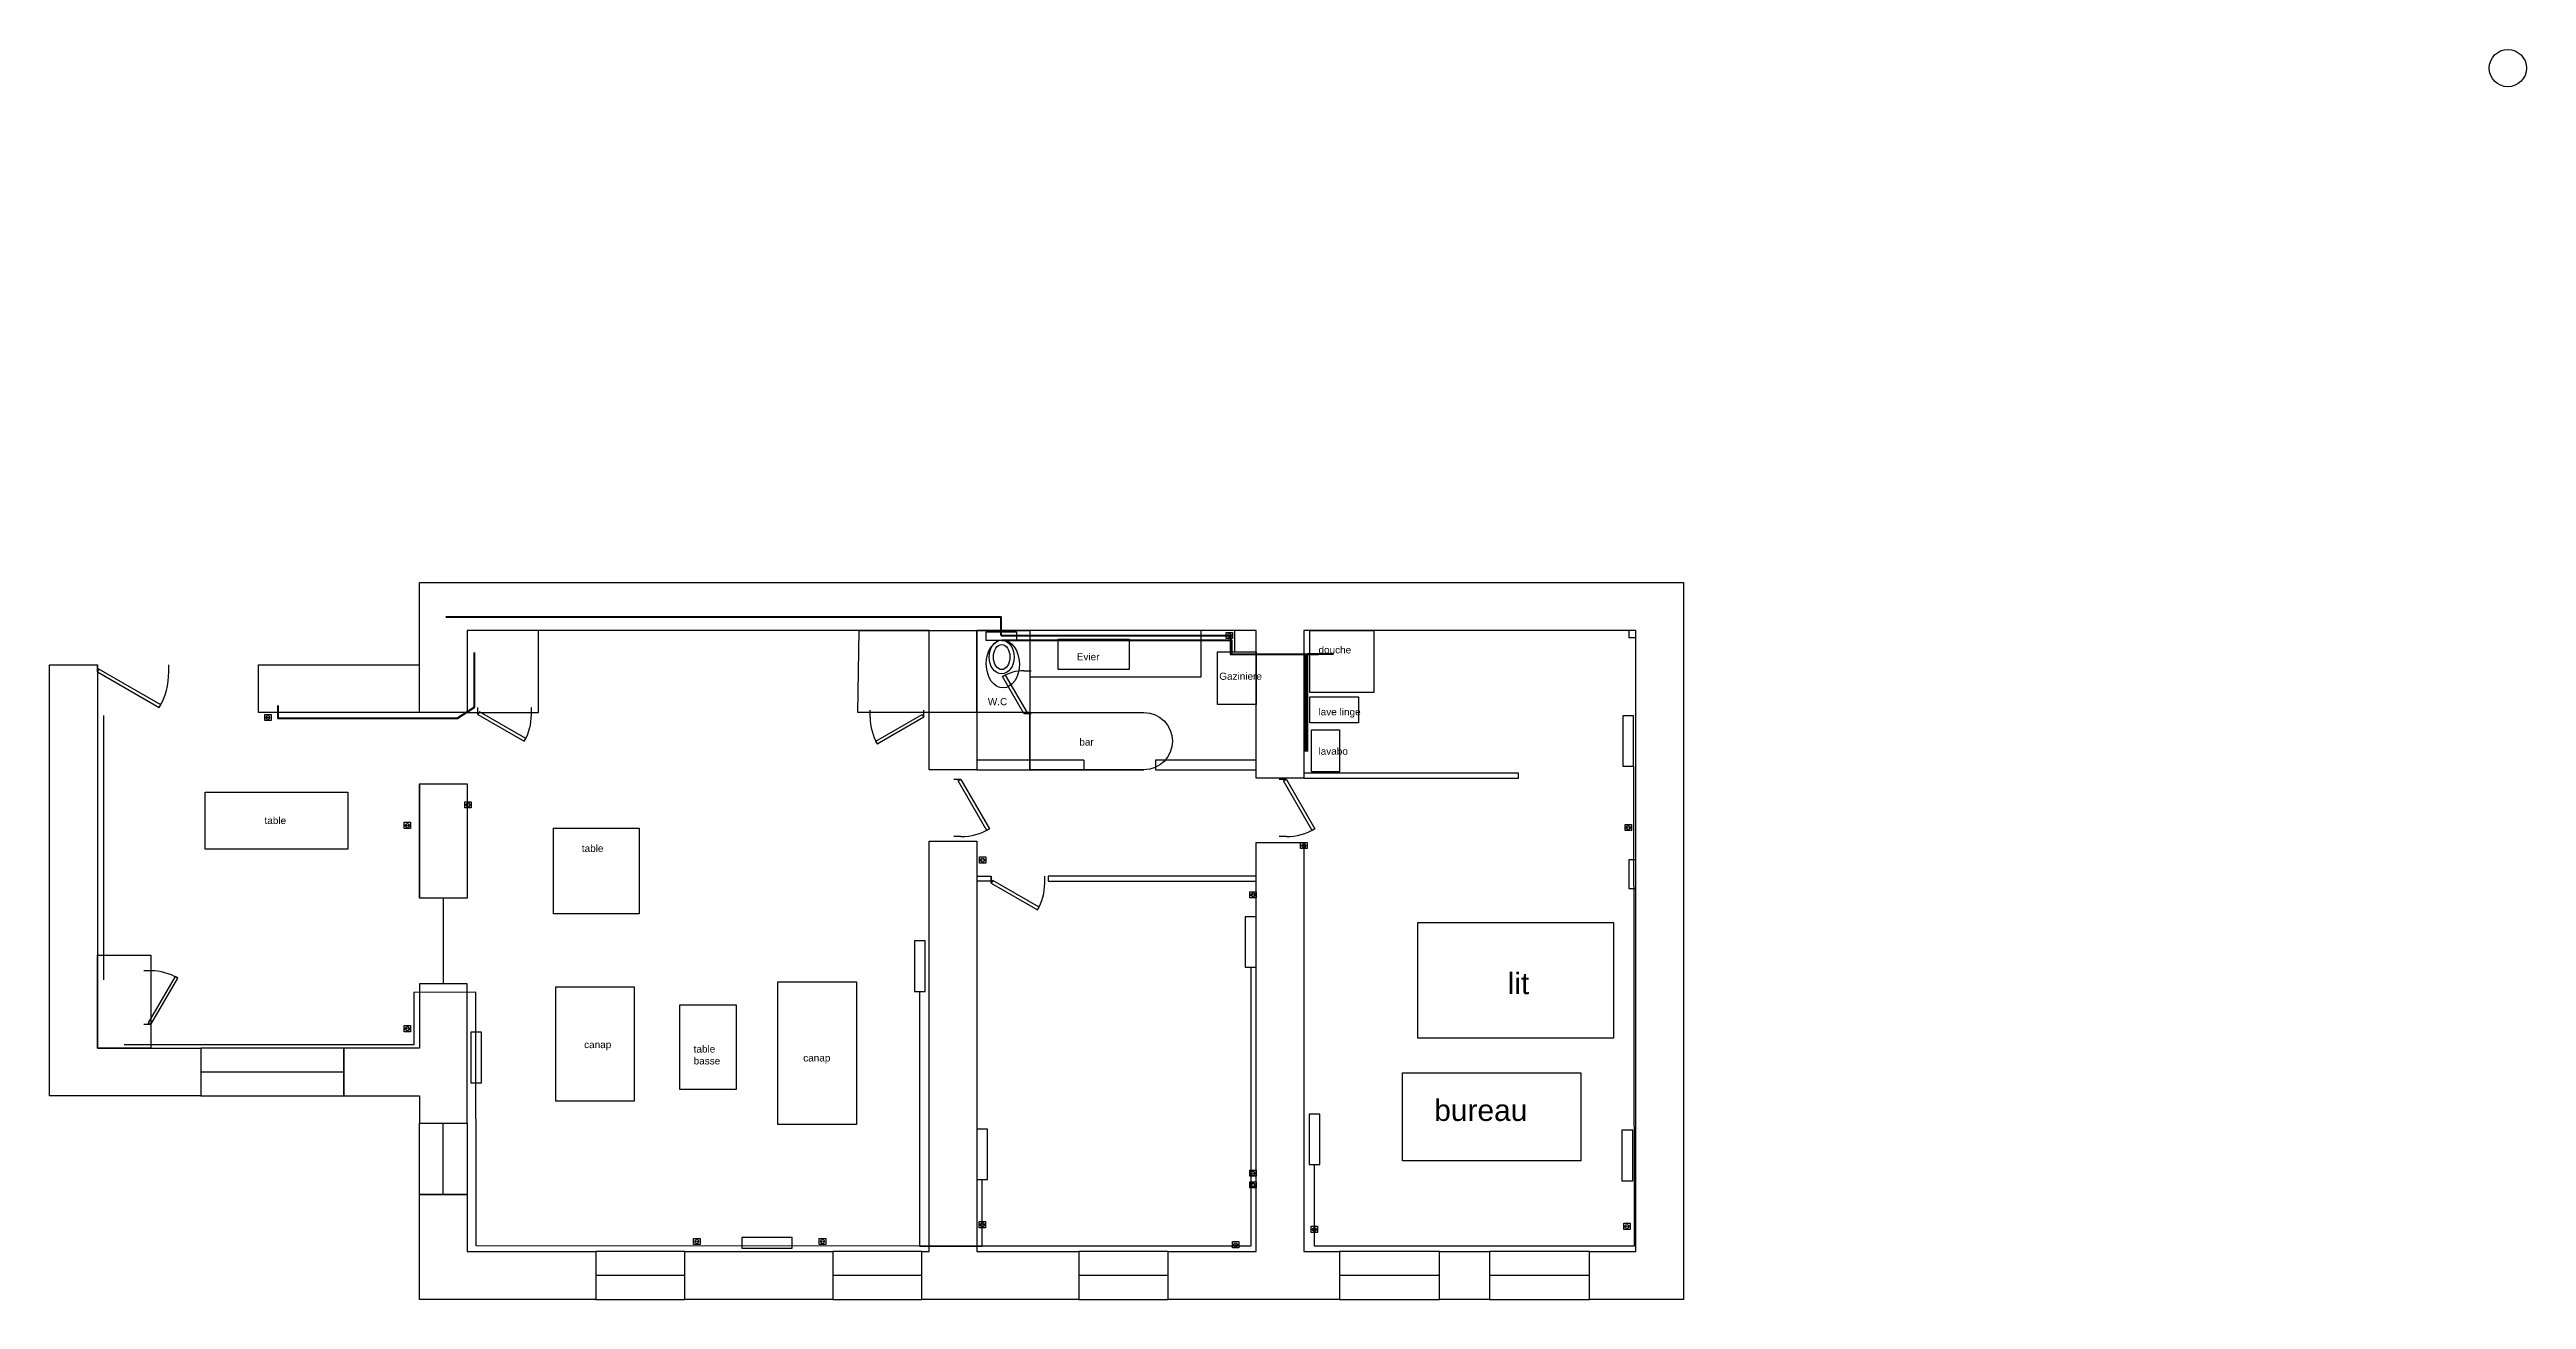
# Model space of a CAD drawing. Header units: centimetres. Extents: x -584 to 2886, y -68 to 1683.
import ezdxf

# ---------------------------------------------------------------- set-up
doc = ezdxf.new("R2010")
doc.units = ezdxf.units.CM
doc.header["$MEASUREMENT"] = 0
for name, color, linetype in [('door', 2, 'Continuous'), ('eau radiateur', 4, 'Continuous'), ('gaz', 7, 'Continuous'), ('nouveau mur', 3, 'Continuous'), ('now', 7, 'Continuous'), ('placard', 1, 'Continuous'), ('prise electrique', 1, 'Continuous'), ('radiateur', 4, 'Continuous'), ('toilette', 3, 'Continuous'), ('Walls', 3, 'Continuous'), ('Windows', 5, 'Continuous')]:
    doc.layers.add(name, color=color, linetype=linetype)
doc.layers.add('eau', color=5, linetype='Continuous', lineweight=50)
doc.layers.add('evacuation eau', color=4, linetype='Continuous', lineweight=106)
doc.styles.get("Standard").update_dxf_attribs({"font": 'Arial.ttf', "height": 30})

# ---------------------------------------------------------------- blocks, each defined once
blk = doc.blocks.new('*U33')
for p, q in [((0, 0), (0, 100)), ((750, 0), (750, 100))]:
    blk.add_line(p, q)
blk.add_lwpolyline([(0, 0), (650, -375), (671, -337), (22, 38)], close=True)
blk.add_arc((0, 0), 750, 330, 0)
blk = doc.blocks.new('*U39')
for p, q in [((0, 0), (0, 100)), ((1000, 0), (1000, 100))]:
    blk.add_line(p, q)
blk.add_lwpolyline([(0, 0), (866, -500), (888, -462), (22, 38)], close=True)
blk.add_arc((0, 0), 1000, 330, 0)
blk = doc.blocks.new('prise electrique')
blk.add_lwpolyline([(0, 2.5), (2.6, 2.5), (2.6, 0), (0, 0)], close=True)
for centre, radius in [((1.3, 1.2), 0.78), ((1, 1.2), 0.0883), ((1.7, 1.2), 0.0883)]:
    blk.add_circle(centre, radius)
blk = doc.blocks.new('*U44')
for p, q in [((0, 0), (0, 100)), ((750, 0), (750, 100))]:
    blk.add_line(p, q)
blk.add_lwpolyline([(0, 0), (650, -375), (671, -337), (22, 38)], close=True)
blk.add_arc((0, 0), 750, 330, 0)
blk = doc.blocks.new('*U45')
for p, q in [((-750, 0), (-750, 100)), ((0, 0), (0, 100))]:
    blk.add_line(p, q)
blk.add_lwpolyline([(0, 0), (-650, -375), (-671, -337), (-22, 38)], close=True)
blk.add_arc((0, 0), 750, 180, 210)
blk = doc.blocks.new('*U49')
for p, q in [((-800, 0), (-800, 100)), ((0, 0), (0, 100))]:
    blk.add_line(p, q)
blk.add_lwpolyline([(0, 0), (-693, -400), (-715, -362), (-22, 38)], close=True)
blk.add_arc((0, 0), 800, 180, 210)
blk = doc.blocks.new('chiotte')
blk.add_lwpolyline([(-24, 55.5), (18.4, 55.5), (18.4, 43.7), (-24.1, 43.7), (-24.1, 55.5)])
for major_axis, ratio in [((0, 23.5), 0.748791), ((0, 17.6), 0.660378)]:
    blk.add_ellipse((-2.3, 20.3), major_axis=major_axis, ratio=ratio)
blk = doc.blocks.new('*U52')
for p, q in [((0, 0), (0, -100)), ((600, 0), (600, -100))]:
    blk.add_line(p, q)
blk.add_lwpolyline([(0, 0), (520, 300), (541, 262), (22, -38)], close=True)
blk.add_arc((0, 0), 600, 0, 30)

msp = doc.modelspace()

# ---------------------------------------------------------------- linework, layer by layer
msp.add_line((-32.1, 494.4), (-32.1, 374.4))
for points in [[(1474.1, 662.4), (1474.1, 662.4)], [(-65.6, 654.4), (-65.6, 494.4)], [(715.4, 525.4), (735.4, 525.4), (735.4, 525.4), (735.4, 518.4), (715.4, 518.4)]]:
    msp.add_lwpolyline(points)
msp.add_circle((2859.9, 1657), 26.1)
at = {"layer": 'eau'}
for points in [[(749.6, 862.2), (749.6, 888.1), (-28.5, 888.1)], [(11.1, 838.4), (11.1, 761.6), (-12.8, 746), (-263.2, 746), (-263.2, 764.4), (-263.2, 764.4)], [(749.6, 862.2), (875.2, 862.2), (1070.6, 862.2), (1070.7, 836.1), (1175.2, 836.1)], [(1175.2, 836.1), (1193.9, 836.1)], [(1175.2, 836.1), (1175.2, 700)]]:
    msp.add_lwpolyline(points, dxfattribs=at)
at = {"layer": 'eau radiateur'}
for points in [[(1635.2, 679.3), (1636, 7), (1188.1, 7), (1188.1, 121.3)], [(1098.9, 397.8), (1098.9, 7), (722.9, 7), (722.9, 100.3)], [(13.5, 362.6), (-73.2, 362.4), (-73.2, 288.8), (-479.1, 288.8)], [(634.9, 362.9), (634.9, 7.2), (14.1, 7.3), (13.5, 362.6)], [(634.9, 7.2), (722.9, 7), (634.9, 7.2), (634.9, 7.2)]]:
    msp.add_lwpolyline(points, dxfattribs=at)
at = {"layer": 'evacuation eau'}
for points in [[(750.2, 855.6), (875.5, 855.6), (1071.9, 855.6), (1071.9, 836.1), (1178.2, 836.5)], [(1178.2, 836.5), (1214.8, 836.6)], [(1178.2, 836.5), (1178.2, 699.9)]]:
    msp.add_lwpolyline(points, dxfattribs=at)
at = {"layer": 'gaz'}
msp.add_lwpolyline([(-508.1, 750.3), (-508.1, 380.2)], dxfattribs=at)
at = {"layer": 'nouveau mur'}
for points in [[(865.4, 687.9), (715.4, 687.9), (715.4, 674.4)], [(715.4, 674.4), (865.4, 674.4)], [(865.4, 687.9), (865.4, 687.9), (865.4, 674.4)], [(965.4, 687.9), (965.4, 687.9), (965.4, 674.4)], [(965.4, 674.4), (1106.4, 674.4), (1106.4, 687.9), (965.4, 687.9)]]:
    msp.add_lwpolyline(points, dxfattribs=at)
msp.add_lwpolyline([(1173.4, 662.4), (1474.1, 662.4), (1474.1, 662.4), (1474.1, 669.4), (1173.4, 669.4)], close=True, dxfattribs=at)
at = {"layer": 'now'}
for points in [[(789.4, 869.4), (789.4, 804.4), (1029.4, 804.4), (1029.4, 869.4)], [(-365.7, 643.1), (-165.7, 643.1), (-165.7, 563.1), (-365.7, 563.1), (-365.7, 643.1)], [(122.2, 592.7), (242.2, 592.7), (242.2, 472.7), (122.2, 472.7), (122.2, 592.7)], [(125.4, 370.1), (235.4, 370.1), (235.4, 210.1), (125.4, 210.1), (125.4, 370.1)], [(436.5, 377.4), (546.5, 377.4), (546.5, 177.4), (436.5, 177.4), (436.5, 377.4)]]:
    msp.add_lwpolyline(points, dxfattribs=at)
for points in [[(1181.8, 869.4), (1271.6, 869.4), (1271.6, 782.3), (1181.8, 782.3)], [(829, 857.2), (928.6, 857.2), (928.6, 814.8), (829, 814.8)], [(1052.3, 839.4), (1106.4, 839.4), (1106.4, 765.9), (1052.3, 765.9)], [(1181.8, 776.3), (1249.7, 776.3), (1249.7, 740), (1181.8, 740)], [(789.4, 754.3), (789.4, 754.3), (789.4, 674.3), (789.4, 674.3)], [(1184, 730.2), (1223.3, 730.2), (1223.3, 671.4), (1184, 671.4)], [(789.4, 674.3), (949.4, 674.3), (949.4, 674.3), (789.4, 674.3)], [(1333.2, 460.4), (1607.3, 460.4), (1607.3, 298.5), (1333.2, 298.5)], [(299.1, 344.8), (378.1, 344.8), (378.1, 226.3), (299.1, 226.3)], [(1311.4, 250), (1561.6, 250), (1561.6, 126.7), (1311.4, 126.7)]]:
    msp.add_lwpolyline(points, close=True, dxfattribs=at)
msp.add_lwpolyline([(949.4, 674.3), (789.4, 674.3), (789.4, 754.3), (949.4, 754.3, -1)], format="xyb", close=True, dxfattribs=at)
msp.add_ellipse((751.7, 822.4), major_axis=(0.4, -33.5), ratio=0.691689, start_param=-3.141592653589793, end_param=3.141592653589793, dxfattribs=at)
at = {"layer": 'placard'}
for points in [[(1.4, 869.4), (1.4, 754.4), (101.4, 754.4), (101.4, 869.4), (1.4, 869.4)], [(648.4, 754.4), (548.4, 754.4), (550.3, 869.3), (648.4, 869.4), (715.4, 869.3), (715.4, 754.3), (648.4, 754.4)], [(-516.6, 284.4), (-516.6, 414.4), (-441.6, 414.4), (-441.6, 284.4), (-516.6, 284.4)]]:
    msp.add_lwpolyline(points, dxfattribs=at)
at = {"layer": 'radiateur'}
for points in [[(1620.2, 679.3), (1635.2, 679.3), (1635.2, 749.9), (1620.2, 749.9)], [(1091.4, 397.8), (1106.4, 397.8), (1106.4, 468.4), (1091.4, 468.4)], [(627.8, 363.9), (642.8, 363.9), (642.8, 434.5), (627.8, 434.5)], [(6.3, 236), (21.3, 236), (21.3, 306.6), (6.3, 306.6)], [(1180.6, 121.3), (1195.6, 121.3), (1195.6, 191.9), (1180.6, 191.9)], [(715.4, 100.3), (730.4, 100.3), (730.4, 170.9), (715.4, 170.9)], [(1619, 98.7), (1634, 98.7), (1634, 169.3), (1619, 169.3)], [(456.5, 4.1), (456.5, 19.1), (385.9, 19.1), (385.9, 4.1)]]:
    msp.add_lwpolyline(points, close=True, dxfattribs=at)
at = {"layer": 'toilette'}
msp.add_lwpolyline([(715.4, 869.4), (789.4, 869.4), (789.4, 754.3), (715.4, 754.3)], close=True, dxfattribs=at)
at = {"layer": 'Walls'}
for points in [[(648.4, 869.4), (648.4, 869.4), (1.4, 869.4), (1.4, 754.4), (1.4, 754.4), (-65.6, 754.4), (-65.6, 936.4), (1705.4, 936.4), (1705.4, -67.6), (1573.4, -67.6), (1573.4, -0.6), (1573.4, -0.6), (1638.4, -0.6), (1638.4, 869.4), (1173.4, 869.4), (1173.4, 662.4), (1106.4, 662.4), (1106.4, 662.4), (1106.4, 869.4), (715.4, 869.4), (715.4, 674.4), (648.4, 674.4), (648.4, 674.4), (648.4, 869.4), (550.3, 869.4)], [(1076.4, 869.4), (1076.4, 839.4), (1106.4, 839.4)], [(1628.4, 869.4), (1628.4, 859.4), (1638.4, 859.4)], [(-65.6, 754.4), (-291.1, 754.4), (-291.1, 821.4), (-65.6, 821.4)], [(1106.4, 525.4), (1106.4, 525.4), (815.4, 525.4), (815.4, 525.4), (815.4, 518.4), (1106.4, 518.4)], [(1638.4, 548), (1628.4, 548), (1628.4, 508), (1638.4, 508)]]:
    msp.add_lwpolyline(points, dxfattribs=at)
for points in [[(-371.6, 284.4), (-371.6, 284.4), (-371.6, 217.4), (-583.6, 217.4), (-583.6, 821.4), (-516.6, 821.4), (-516.6, 754.4), (-516.6, 284.4)], [(1.4, 494.4), (1.4, 494.4), (-65.6, 494.4), (-65.6, 654.4), (1.4, 654.4), (1.4, 654.4)], [(715.4, 574.4), (715.4, -0.6), (858.4, -0.6), (858.4, -0.6), (858.4, -67.6), (638.4, -67.6), (638.4, -0.6), (648.4, -0.6), (648.4, -0.6), (648.4, 574.4), (648.4, 574.4)], [(1173.4, 572.4), (1173.4, -0.6), (1173.4, -0.6), (1223.4, -0.6), (1223.4, -0.6), (1223.4, -67.6), (983.4, -67.6), (983.4, -0.6), (983.4, -0.6), (1106.4, -0.6), (1106.4, -0.6), (1106.4, 572.4), (1106.4, 572.4)], [(-65.6, 179.4), (1.4, 179.4), (1.4, 179.4), (1.4, 374.4), (1.4, 374.4), (-65.6, 374.4), (-65.6, 284.4), (-171.6, 284.4), (-171.6, 284.4), (-171.6, 217.4), (-65.6, 217.4)], [(181.4, -0.6), (181.4, -0.6), (181.4, -67.6), (-65.6, -67.6), (-65.6, 79.4), (1.4, 79.4), (1.4, 79.4), (1.4, -0.6)], [(513.4, -0.6), (513.4, -0.6), (513.4, -67.6), (306.4, -67.6), (306.4, -0.6), (306.4, -0.6)], [(1433.4, -0.6), (1433.4, -0.6), (1433.4, -67.6), (1363.4, -67.6), (1363.4, -0.6), (1363.4, -0.6)]]:
    msp.add_lwpolyline(points, close=True, dxfattribs=at)
at = {"layer": 'Windows'}
for points in [[(-171.6, 284.4), (-371.6, 284.4), (-371.6, 217.4), (-171.6, 217.4)], [(1.4, 79.4), (-65.6, 79.4), (-65.6, 179.4), (1.4, 179.4)], [(306.4, -0.6), (181.4, -0.6), (181.4, -67.6), (306.4, -67.6)], [(638.4, -0.6), (513.4, -0.6), (513.4, -67.6), (638.4, -67.6)], [(983.4, -0.6), (858.4, -0.6), (858.4, -67.6), (983.4, -67.6)], [(1363.4, -0.6), (1223.4, -0.6), (1223.4, -67.6), (1363.4, -67.6)], [(1573.4, -0.6), (1433.4, -0.6), (1433.4, -67.6), (1573.4, -67.6)]]:
    msp.add_lwpolyline(points, close=True, dxfattribs=at)
for points in [[(-171.6, 250.9), (-371.6, 250.9)], [(-32.1, 79.4), (-32.1, 179.4)], [(306.4, -34.1), (181.4, -34.1)], [(638.4, -34.1), (513.4, -34.1)], [(983.4, -34.1), (858.4, -34.1)], [(1363.4, -34.1), (1223.4, -34.1)], [(1573.4, -34.1), (1433.4, -34.1)]]:
    msp.add_lwpolyline(points, dxfattribs=at)

# ---------------------------------------------------------------- block references
at = {"layer": 'door', "xscale": 0.1, "yscale": 0.1, "zscale": 0.1}
for name, p in [('*U39', (-516.6, 811.4)), ('*U33', (16.4, 751.6)), ('*U45', (640.9, 747.8)), ('*U33', (735.4, 515.4))]:
    msp.add_blockref(name, p, dxfattribs=at)
at = {"layer": 'door'}
for name, p, xscale, yscale, zscale, rotation in [('*U52', (781.3, 752.9), 0.09999999999999998, 0.09999999999999998, 0.09999999999999998, 89.99999999999997), ('*U49', (693.1, 660.8), 0.09999999999999998, 0.09999999999999998, 0.09999999999999998, 89.99999999999997), ('*U49', (1148.9, 660.8), 0.09999999999999998, 0.09999999999999998, 0.09999999999999998, 89.99999999999997), ('*U44', (-441.6, 317.6), 0.1, 0.1, 0.1, 90)]:
    msp.add_blockref(name, p, dxfattribs=dict(at, xscale=xscale, yscale=yscale, zscale=zscale, rotation=rotation))
at = {"layer": 'prise electrique', "xscale": 3.443400502714739, "yscale": 3.443400502714739, "zscale": 3.443400502714739}
for p in [(1064.6, 858.1), (-282.3, 743.3), (-1.9, 620.9), (-86.9, 592.1), (1623.3, 589.1), (1168.9, 563.8), (718.9, 543.6), (1097.8, 494.9), (-86.9, 307.4), (1097.5, 104.9), (1097.8, 88.5), (718.5, 32.9), (1183.7, 26.2), (1621.5, 30.5), (318.6, 9.3), (494.6, 9.3), (1073.3, 4.7)]:
    msp.add_blockref('prise electrique', p, dxfattribs=at)
at = {"layer": 'toilette'}
msp.add_blockref('chiotte', (752.4, 811.8), dxfattribs=at)

# ---------------------------------------------------------------- texts
at = {"layer": 'now', "attachment_point": 1}
for s, width, insert, char_height in [('Evier', 77.731, (855.3, 837.5), 10), ('douche', 77.731, (1193.9, 847.2), 10), ('Gaziniere', 77.731, (1054.9, 810.3), 10), ('W.C', 77.731, (730.7, 774.7), 10), ('lave linge', 77.731, (1193.9, 760.4), 10), ('bar', 77.731, (858.9, 718.2), 10), ('lavabo', 77.731, (1193.9, 705.3), 10), ('table', 77.731, (-282.5, 608.2), 10), ('table', 77.731, (162, 569.2), 10), ('lit', 14.158, (1458.9, 390), 30), ('canap', 77.731, (165.2, 294.4), 10), ('table\\Pbasse', 77.731, (318.6, 288.2), 10), ('canap', 77.731, (472.1, 275.7), 10), ('bureau', 182.027, (1356, 212.4), 30)]:
    msp.add_mtext_dynamic_manual_height_columns(s, width=width, gutter_width=150, heights=[0], dxfattribs=dict(at, insert=insert, char_height=char_height))

doc.saveas('drawing.dxf')
